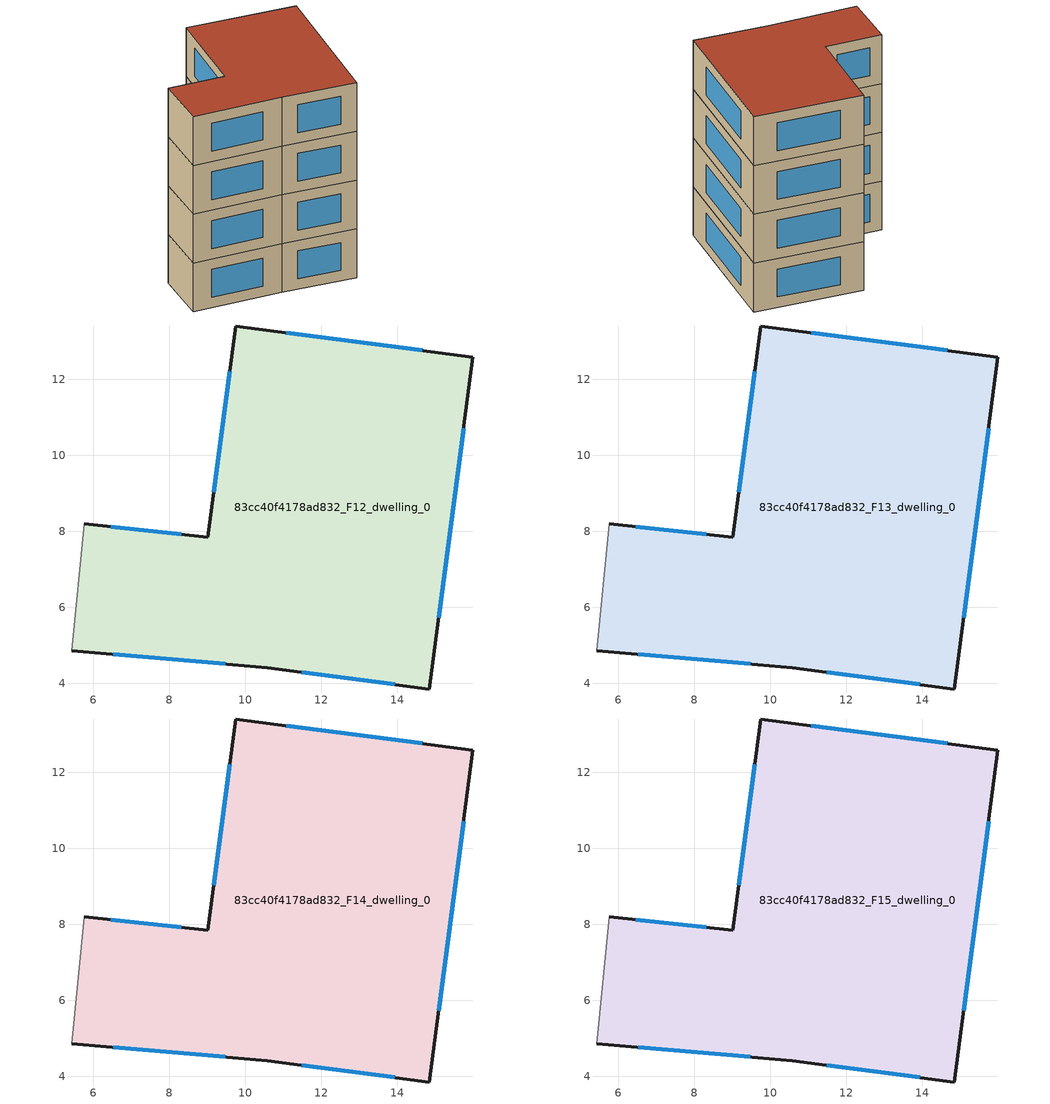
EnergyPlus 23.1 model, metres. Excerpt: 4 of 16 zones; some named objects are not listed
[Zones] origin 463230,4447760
83cc40f4178ad832_F12_dwelling_0
 floor to 83cc40f4178ad832_F11_dwelling_0 (EU_floor_Construction): 15.99,12.58 14.84,3.86 10.58,4.42 5.43,4.87 5.77,8.2 9.01,7.85 9.75,13.4 z36
 wall outside (EU_wall_Construction): 5.43,4.87 10.58,4.42 14.84,3.86 15.99,12.58 9.75,13.4 9.01,7.85 5.77,8.2 z36:39
 wall adiabatic (EU_wall_Construction): 5.77,8.2 5.43,4.87 z36:39
 window (EU_Window_Construction): 8.32,7.92 6.47,8.12 / 9.59,12.21 9.17,9.04 / 14.65,12.76 11.08,13.23 / 15.09,5.72 15.75,10.72 / 11.49,4.3 13.93,3.98 / 6.53,4.77 9.48,4.52 z36.64:38.36
83cc40f4178ad832_F13_dwelling_0
 floor to 83cc40f4178ad832_F12_dwelling_0 (EU_floor_Construction): 15.99,12.58 14.84,3.86 10.58,4.42 5.43,4.87 5.77,8.2 9.01,7.85 9.75,13.4 z39
 wall outside (EU_wall_Construction): 5.43,4.87 10.58,4.42 14.84,3.86 15.99,12.58 9.75,13.4 9.01,7.85 5.77,8.2 z39:42
 wall adiabatic (EU_wall_Construction): 5.77,8.2 5.43,4.87 z39:42
 window (EU_Window_Construction): 8.32,7.92 6.47,8.12 / 9.59,12.21 9.17,9.04 / 14.65,12.76 11.08,13.23 / 15.09,5.72 15.75,10.72 / 11.49,4.3 13.93,3.98 / 6.53,4.77 9.48,4.52 z39.64:41.36
83cc40f4178ad832_F14_dwelling_0
 floor to 83cc40f4178ad832_F13_dwelling_0 (EU_floor_Construction): 15.99,12.58 14.84,3.86 10.58,4.42 5.43,4.87 5.77,8.2 9.01,7.85 9.75,13.4 z42
 wall outside (EU_wall_Construction): 5.43,4.87 10.58,4.42 14.84,3.86 15.99,12.58 9.75,13.4 9.01,7.85 5.77,8.2 z42:45
 wall adiabatic (EU_wall_Construction): 5.77,8.2 5.43,4.87 z42:45
 window (EU_Window_Construction): 8.32,7.92 6.47,8.12 / 9.59,12.21 9.17,9.04 / 14.65,12.76 11.08,13.23 / 15.09,5.72 15.75,10.72 / 11.49,4.3 13.93,3.98 / 6.53,4.77 9.48,4.52 z42.64:44.36
83cc40f4178ad832_F15_dwelling_0
 floor to 83cc40f4178ad832_F14_dwelling_0 (EU_floor_Construction): 15.99,12.58 14.84,3.86 10.58,4.42 5.43,4.87 5.77,8.2 9.01,7.85 9.75,13.4 z45
 wall outside (EU_wall_Construction): 5.43,4.87 10.58,4.42 14.84,3.86 15.99,12.58 9.75,13.4 9.01,7.85 5.77,8.2 z45:48
 wall adiabatic (EU_wall_Construction): 5.77,8.2 5.43,4.87 z45:48
 window (EU_Window_Construction): 8.32,7.92 6.47,8.12 / 9.59,12.21 9.17,9.04 / 14.65,12.76 11.08,13.23 / 15.09,5.72 15.75,10.72 / 11.49,4.3 13.93,3.98 / 6.53,4.77 9.48,4.52 z45.64:47.36
 roof outside (EU_roof_Construction): 14.84,3.86 15.99,12.58 9.75,13.4 9.01,7.85 5.77,8.2 5.43,4.87 10.58,4.42 z48
[Building]
EU S2 Campaign: North Axis=0; Terrain=City; Solar Distribution=FullExterior
[Site:Location]
Yerevan-Zvartnots.Intl.AP: Latitude=40.15; Longitude=44.383; Time Zone=4; Elevation=854
[SizingPeriod:WeatherFileDays]
AnnualSizingPeriod: Begin Month=1; Begin Day of Month=1; End Month=12; End Day of Month=31; Day of Week for Start Day=Monday; Use Weather File Daylight Saving Period=No; Use Weather File Rain and Snow Indicators=No
[MATERIAL]
EU_InternalMass_Material: Roughness=MediumRough; Thickness=0.1; Conductivity=1; Density=1800; Specific Heat=900; Thermal Absorptance=0.9; Solar Absorptance=0.7; Visible Absorptance=0.7
[MATERIAL:NOMASS] Roughness=MediumRough; Thermal Absorptance=0.9; Solar Absorptance=0.7; Visible Absorptance=0.7
Name | Thermal Resistance
EU_wall_NoMass | 1.05043
EU_roof_NoMass | 1.45357
EU_floor_NoMass | 0.478065
[WINDOWMATERIAL:SIMPLEGLAZINGSYSTEM]
EU_Window_SimpleGlazing: UFactor=2.5566; Solar Heat Gain Coefficient=0.75; Visible Transmittance=0.75
[CONSTRUCTION]
EU_wall_Construction: EU_wall_NoMass
EU_roof_Construction: EU_roof_NoMass
EU_floor_Construction: EU_floor_NoMass
EU_Window_Construction: EU_Window_SimpleGlazing
EU_InternalMass_Construction: EU_InternalMass_Material
[ZONE] Type=1; Multiplier=1; Ceiling Height=autocalculate; Volume=198.532; Floor Area=autocalculate; Part of Total Floor Area=Yes
83cc40f4178ad832_F12_dwelling_0; 83cc40f4178ad832_F13_dwelling_0; 83cc40f4178ad832_F14_dwelling_0; 83cc40f4178ad832_F15_dwelling_0
[INTERNALMASS] Construction=EU_InternalMass_Construction; Surface Area=66.1771
Name | Zone or ZoneList
83cc40f4178ad832_F12_dwelling_0_EU_InternalMass | 83cc40f4178ad832_F12_dwelling_0
83cc40f4178ad832_F13_dwelling_0_EU_InternalMass | 83cc40f4178ad832_F13_dwelling_0
83cc40f4178ad832_F14_dwelling_0_EU_InternalMass | 83cc40f4178ad832_F14_dwelling_0
83cc40f4178ad832_F15_dwelling_0_EU_InternalMass | 83cc40f4178ad832_F15_dwelling_0
[OTHEREQUIPMENT] Fuel Type=Electricity; Design Level Calculation Method=Watts/Area; Power per Zone Floor Area=1; Fraction Latent=0; Fraction Radiant=0; Fraction Lost=0; Carbon Dioxide Generation Rate=0; EndUse Subcategory=EU_Step8_InternalGains
Name | Zone or ZoneList or Space or SpaceList | Schedule
EU_Step8_InternalGain_83cc40f4178ad832_F12_dwelling_0_f000 | 83cc40f4178ad832_F12_dwelling_0 | EU_Step8_GainSchedule_83cc40f4178ad832_F12_dwelling_0_f000
EU_Step8_InternalGain_83cc40f4178ad832_F13_dwelling_0_f000 | 83cc40f4178ad832_F13_dwelling_0 | EU_Step8_GainSchedule_83cc40f4178ad832_F13_dwelling_0_f000
EU_Step8_InternalGain_83cc40f4178ad832_F14_dwelling_0_f000 | 83cc40f4178ad832_F14_dwelling_0 | EU_Step8_GainSchedule_83cc40f4178ad832_F14_dwelling_0_f000
EU_Step8_InternalGain_83cc40f4178ad832_F15_dwelling_0_f000 | 83cc40f4178ad832_F15_dwelling_0 | EU_Step8_GainSchedule_83cc40f4178ad832_F15_dwelling_0_f000
[ZONEVENTILATION:DESIGNFLOWRATE] Schedule=EU_AlwaysOn; Design Flow Rate Calculation Method=AirChanges/Hour; Air Changes per Hour=0.557805; Ventilation Type=Natural; Fan Pressure Rise=0; Fan Total Efficiency=1; Constant Term Coefficient=1; Temperature Term Coefficient=0; Velocity Term Coefficient=0; Velocity Squared Term Coefficient=0; Minimum Indoor Temperature=-100; Maximum Indoor Temperature=100; Delta Temperature=-100; Minimum Outdoor Temperature=-100; Maximum Outdoor Temperature=100; Maximum Wind Speed=40
Name | Zone or ZoneList or Space or SpaceList
EU_ConstantAir_83cc40f4178ad832_F12_dwelling_0 | 83cc40f4178ad832_F12_dwelling_0
EU_ConstantAir_83cc40f4178ad832_F13_dwelling_0 | 83cc40f4178ad832_F13_dwelling_0
EU_ConstantAir_83cc40f4178ad832_F14_dwelling_0 | 83cc40f4178ad832_F14_dwelling_0
EU_ConstantAir_83cc40f4178ad832_F15_dwelling_0 | 83cc40f4178ad832_F15_dwelling_0
[HVACTEMPLATE:ZONE:IDEALLOADSAIRSYSTEM] System Availability Schedule=EU_AlwaysOn; Maximum Heating Supply Air Temperature=50; Minimum Cooling Supply Air Temperature=13; Maximum Heating Supply Air Humidity Ratio=0.0156; Minimum Cooling Supply Air Humidity Ratio=0.0077; Heating Limit=NoLimit; Cooling Limit=NoLimit; Heating Availability Schedule=EU_AlwaysOn; Cooling Availability Schedule=EU_CoolingOff; Dehumidification Control Type=ConstantSensibleHeatRatio; Cooling Sensible Heat Ratio=0.7; Dehumidification Setpoint=60; Humidification Control Type=None; Humidification Setpoint=30; Outdoor Air Method=None; Outdoor Air Flow Rate per Person=0.00944; Outdoor Air Flow Rate per Zone Floor Area=0; Outdoor Air Flow Rate per Zone=0; Demand Controlled Ventilation Type=None; Outdoor Air Economizer Type=NoEconomizer; Heat Recovery Type=None; Sensible Heat Recovery Effectiveness=0.7; Latent Heat Recovery Effectiveness=0.65
Name | Template Thermostat
83cc40f4178ad832_F12_dwelling_0 | EU_HeatOnly_83cc40f4178ad832_F12_dwelling_0
83cc40f4178ad832_F13_dwelling_0 | EU_HeatOnly_83cc40f4178ad832_F13_dwelling_0
83cc40f4178ad832_F14_dwelling_0 | EU_HeatOnly_83cc40f4178ad832_F14_dwelling_0
83cc40f4178ad832_F15_dwelling_0 | EU_HeatOnly_83cc40f4178ad832_F15_dwelling_0
[SIZING:ZONE] Zone Cooling Design Supply Air Temperature Input Method=SupplyAirTemperature; Zone Cooling Design Supply Air Temperature=13; Zone Heating Design Supply Air Temperature Input Method=SupplyAirTemperature; Zone Heating Design Supply Air Temperature=50; Zone Cooling Design Supply Air Humidity Ratio=0.008; Zone Heating Design Supply Air Humidity Ratio=0.008; Cooling Design Air Flow Method=DesignDay; Cooling Design Air Flow Rate=0; Cooling Minimum Air Flow per Zone Floor Area=0.000762; Cooling Minimum Air Flow=0; Cooling Minimum Air Flow Fraction=0.2; Heating Design Air Flow Method=DesignDay; Heating Design Air Flow Rate=0; Heating Maximum Air Flow per Zone Floor Area=0.002032; Heating Maximum Air Flow=0.141576; Heating Maximum Air Flow Fraction=0.3; Account for Dedicated Outdoor Air System=No; Dedicated Outdoor Air System Control Strategy=NeutralSupplyAir; Dedicated Outdoor Air Low Setpoint Temperature for Design=autosize; Dedicated Outdoor Air High Setpoint Temperature for Design=autosize; Zone Load Sizing Method=Sensible Load Only No Latent Load; Zone Latent Cooling Design Supply Air Humidity Ratio Input Method=HumidityRatioDifference; Zone Cooling Design Supply Air Humidity Ratio Difference=0.005; Zone Latent Heating Design Supply Air Humidity Ratio Input Method=HumidityRatioDifference; Zone Humidification Design Supply Air Humidity Ratio Difference=0.005
83cc40f4178ad832_F12_dwelling_0; 83cc40f4178ad832_F13_dwelling_0; 83cc40f4178ad832_F14_dwelling_0; 83cc40f4178ad832_F15_dwelling_0
[SCHEDULE:CONSTANT]
Name | Hourly Value
EU_AlwaysOn | 1
EU_CoolingOff | 0
[SCHEDULE:FILE] Column Number=1; Rows to Skip at Top=0; Number of Hours of Data=8760; Column Separator=Comma; Interpolate to Timestep=No; Minutes per Item=60; Adjust Schedule for Daylight Savings=Yes
Name | File
EU_Step8_GainSchedule_83cc40f4178ad832_F12_dwelling_0_f000 | ../../schedules/83cc40f4178ad832/83cc40f4178ad832_F12_dwelling_0_f000_gain.csv
EU_Step8_GainSchedule_83cc40f4178ad832_F13_dwelling_0_f000 | ../../schedules/83cc40f4178ad832/83cc40f4178ad832_F13_dwelling_0_f000_gain.csv
EU_Step8_GainSchedule_83cc40f4178ad832_F14_dwelling_0_f000 | ../../schedules/83cc40f4178ad832/83cc40f4178ad832_F14_dwelling_0_f000_gain.csv
EU_Step8_GainSchedule_83cc40f4178ad832_F15_dwelling_0_f000 | ../../schedules/83cc40f4178ad832/83cc40f4178ad832_F15_dwelling_0_f000_gain.csv
